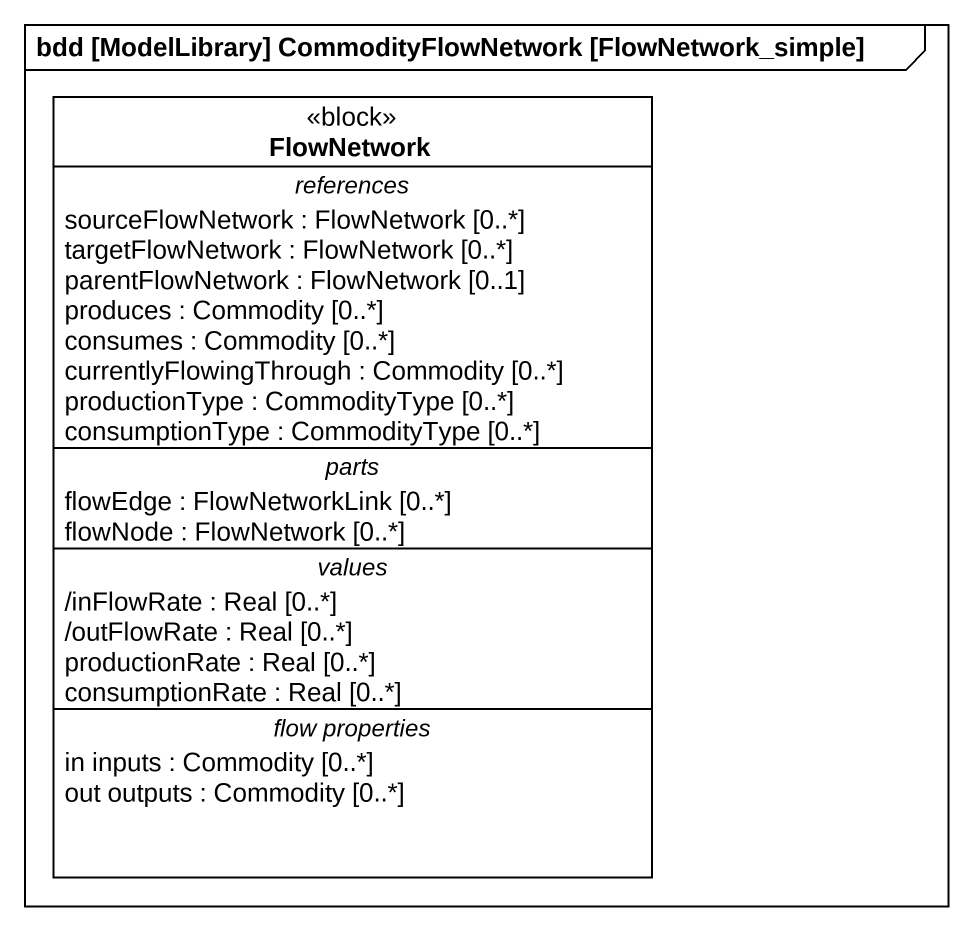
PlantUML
@startuml
mainframe bdd [ModelLibrary] CommodityFlowNetwork [FlowNetwork_simple]
hide circle
hide empty members
class FlowNetwork <<block>> #FFFFFF {
  -- references --
  sourceFlowNetwork : FlowNetwork [0..*]
  targetFlowNetwork : FlowNetwork [0..*]
  parentFlowNetwork : FlowNetwork [0..1]
  produces : Commodity [0..*]
  consumes : Commodity [0..*]
  currentlyFlowingThrough : Commodity [0..*]
  productionType : CommodityType [0..*]
  consumptionType : CommodityType [0..*]
  -- parts --
  flowEdge : FlowNetworkLink [0..*]
  flowNode : FlowNetwork [0..*]
  -- values --
  /inFlowRate : Real [0..*]
  /outFlowRate : Real [0..*]
  productionRate : Real [0..*]
  consumptionRate : Real [0..*]
  -- flow properties --
  in inputs : Commodity [0..*]
  out outputs : Commodity [0..*]
}
@enduml
